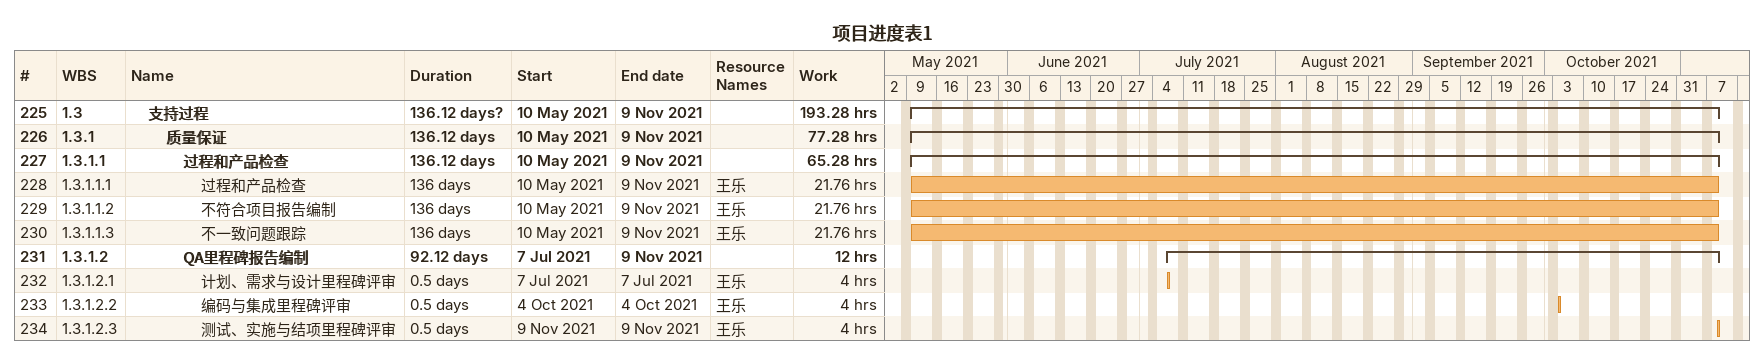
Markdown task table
项目进度表1

| ID | WBS | Task | Duration | Start | Finish | Resources | Work (h) |
|---|---|---|---|---|---|---|---|
| 225 | 1.3 | **支持过程** | 136.12d? | 2021-05-10 | 2021-11-09 |  | 193.28 |
| 226 | 1.3.1 | **质量保证** | 136.12d | 2021-05-10 | 2021-11-09 |  | 77.28 |
| 227 | 1.3.1.1 | **过程和产品检查** | 136.12d | 2021-05-10 | 2021-11-09 |  | 65.28 |
| 228 | 1.3.1.1.1 | 过程和产品检查 | 136d | 2021-05-10 | 2021-11-09 | 王乐 | 21.76 |
| 229 | 1.3.1.1.2 | 不符合项目报告编制 | 136d | 2021-05-10 | 2021-11-09 | 王乐 | 21.76 |
| 230 | 1.3.1.1.3 | 不一致问题跟踪 | 136d | 2021-05-10 | 2021-11-09 | 王乐 | 21.76 |
| 231 | 1.3.1.2 | **QA里程碑报告编制** | 92.12d | 2021-07-07 | 2021-11-09 |  | 12 |
| 232 | 1.3.1.2.1 | 计划、需求与设计里程碑评审 | 0.5d | 2021-07-07 | 2021-07-07 | 王乐 | 4 |
| 233 | 1.3.1.2.2 | 编码与集成里程碑评审 | 0.5d | 2021-10-04 | 2021-10-04 | 王乐 | 4 |
| 234 | 1.3.1.2.3 | 测试、实施与结项里程碑评审 | 0.5d | 2021-11-09 | 2021-11-09 | 王乐 | 4 |
